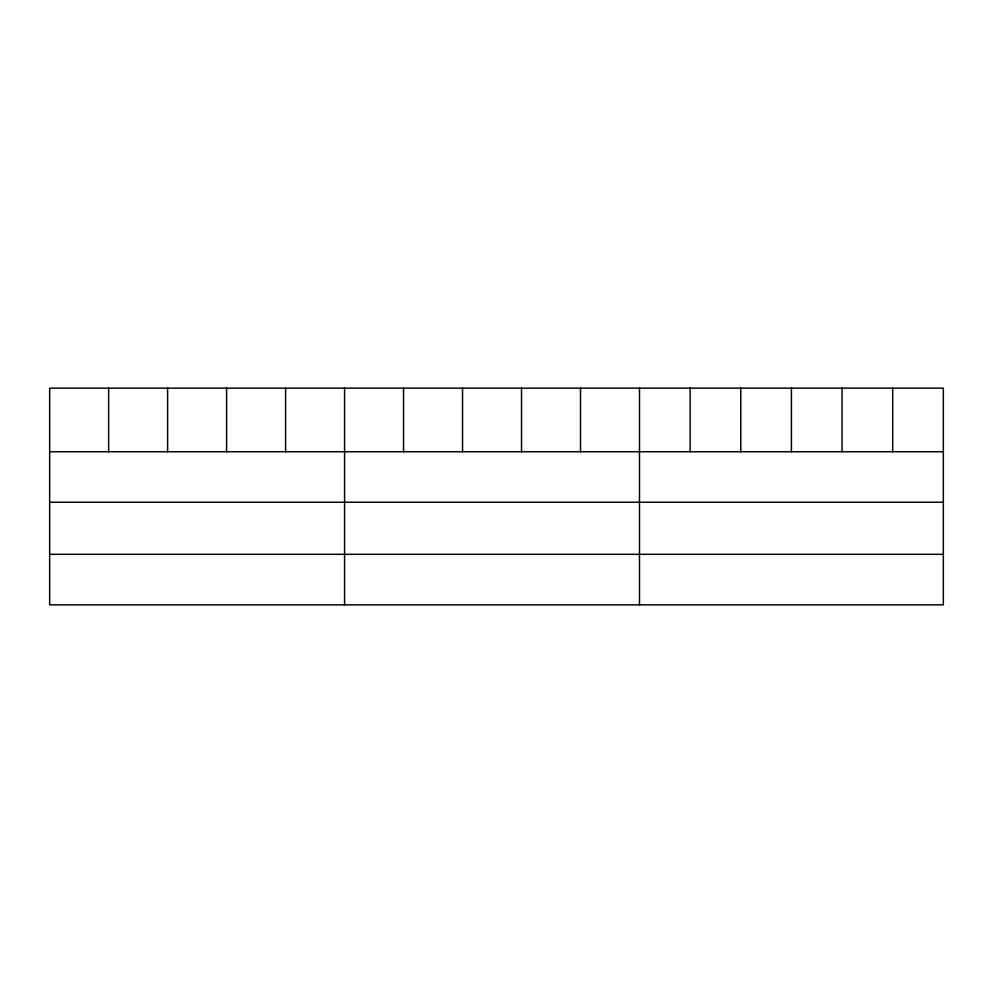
<?xml version="1.0" encoding="UTF-8"?>
<svg xmlns="http://www.w3.org/2000/svg" width="993" height="993" viewBox="0 0 993 993"><rect width="100%" height="100%" fill="white"/><g stroke="black" fill="none" stroke-linecap="round" stroke-linejoin="round"><path stroke-width="1.49" d="M943.35 502.259L943.35 388.151L49.65 388.151L49.65 604.849L943.35 604.849L943.35 502.259L49.65 502.259M49.65 451.728L943.35 451.728M49.65 554.317L943.35 554.317M892.707 388.151L892.707 451.728M842.064 388.151L842.064 451.728M791.421 388.151L791.421 451.728M740.778 388.151L740.778 451.728M690.135 388.151L690.135 451.728M639.492 388.151L639.492 604.849M580.508 388.151L580.508 451.728M521.524 388.151L521.524 451.728M462.539 388.151L462.539 451.728M403.555 388.151L403.555 451.728M344.571 388.151L344.571 604.849M285.587 388.151L285.587 451.728M226.603 388.151L226.603 451.728M167.618 388.151L167.618 451.728M108.634 388.151L108.634 451.728"/></g></svg>
